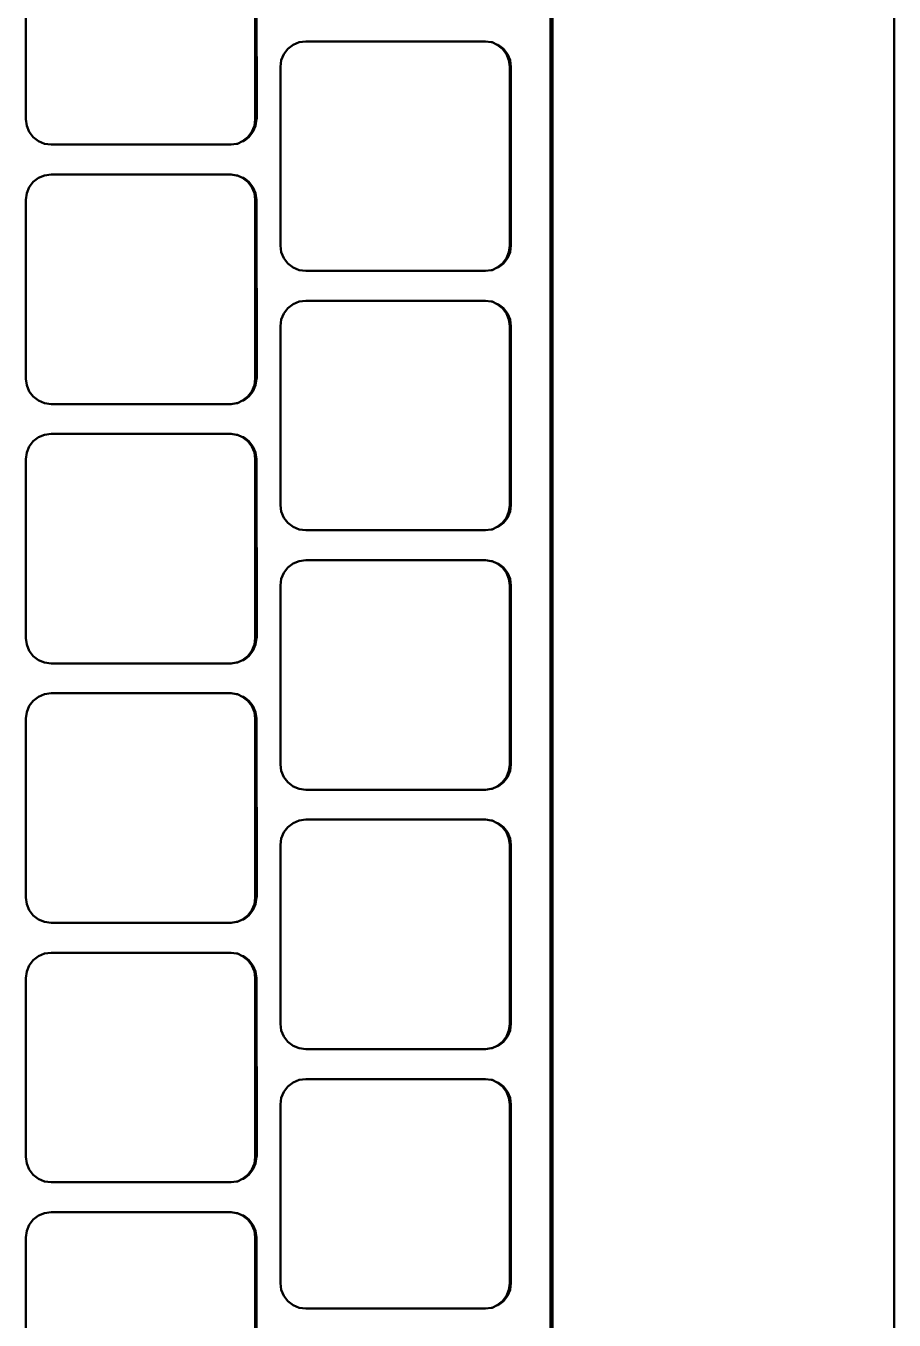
# Model space of a CAD drawing. Header units: millimetres. Extents: x 0 to 460473, y -68369 to 85219.
# Drawn here: x 232840.1 to 232904, y -36900.7 to -36805.5 of the extents above; entities that cross this region are included whole.
import ezdxf

# ---------------------------------------------------------------- set-up
doc = ezdxf.new("R2010")
doc.units = ezdxf.units.MM
doc.header["$LTSCALE"] = 50
doc.layers.add('fur', color=6, linetype='Continuous')

msp = doc.modelspace()

# ---------------------------------------------------------------- linework, layer by layer
at = {"layer": 'fur', "color": 40, "lineweight": 50, "true_color": 0xf8d731}
for p, q in [((232903.99865146, -37527.76328172), (232903.99865146, -35427.76328172)), ((232878.71192461, -36706.81321641), (232878.71192461, -36971.36257568)), ((232878.84993513, -36706.81321641), (232878.84993513, -36971.36257568)), ((232840.10939129, -36812.33132023), (232840.10939129, -36799.15956102)), ((232856.98921501, -36799.15956102), (232856.98921501, -36812.33132023)), ((232857.06737464, -36799.15956102), (232857.10156948, -36812.1505272)), ((232859.77371525, -36806.8451854), (232859.38810419, -36807.14142885)), ((232860.22276884, -36806.65895899), (232859.77371525, -36806.8451854)), ((232860.7046627, -36806.59544062), (232860.22276884, -36806.65895899)), ((232860.7046627, -36806.59544062), (232873.93885627, -36806.59544062)), ((232873.93885627, -36806.59544062), (232874.34259049, -36806.65895899)), ((232874.34259049, -36806.65895899), (232874.42075012, -36806.65895899)), ((232874.42075012, -36806.65895899), (232874.79164408, -36806.8451854)), ((232874.79164408, -36806.8451854), (232875.17725514, -36807.14142885)), ((232874.79164408, -36806.8451854), (232874.86980371, -36806.8451854)), ((232874.86980371, -36806.8451854), (232875.25541477, -36807.14142885)), ((232858.90621034, -36807.97709116), (232858.84276781, -36808.45956102)), ((232859.09221442, -36807.52750082), (232858.90621034, -36807.97709116)), ((232859.38810419, -36807.14142885), (232859.09221442, -36807.52750082)), ((232875.17725514, -36807.14142885), (232875.47314491, -36807.52750082)), ((232875.25541477, -36807.14142885), (232875.55130454, -36807.52750082)), ((232875.47314491, -36807.52750082), (232875.659149, -36807.97709116)), ((232875.55130454, -36807.52750082), (232875.73730863, -36807.97709116)), ((232875.659149, -36807.97709116), (232875.72259153, -36808.45956102)), ((232875.73730863, -36807.97709116), (232875.80075116, -36808.45956102)), ((232858.84276781, -36821.63132023), (232858.84276781, -36808.45956102)), ((232875.72259153, -36808.45956102), (232875.72259153, -36821.63132023)), ((232875.80075116, -36808.45956102), (232875.80075116, -36821.63132023)), ((232840.17283382, -36812.81379009), (232840.10939129, -36812.33132023)), ((232856.98921501, -36812.33132023), (232856.92577248, -36812.81379009)), ((232857.06737464, -36812.33132023), (232857.00393211, -36812.81379009)), ((232857.10156948, -36812.25989297), (232857.06737464, -36812.33132023)), ((232857.10156948, -36812.1505272), (232857.10156948, -36812.25989297)), ((232840.35883791, -36813.26338042), (232840.17283382, -36812.81379009)), ((232840.65472768, -36813.6494524), (232840.35883791, -36813.26338042)), ((232841.04033874, -36813.94569585), (232840.65472768, -36813.6494524)), ((232856.44387862, -36813.6494524), (232856.05826756, -36813.94569585)), ((232856.52203825, -36813.6494524), (232856.1364272, -36813.94569585)), ((232856.73976839, -36813.26338042), (232856.44387862, -36813.6494524)), ((232856.81792803, -36813.26338042), (232856.52203825, -36813.6494524)), ((232856.92577248, -36812.81379009), (232856.73976839, -36813.26338042)), ((232857.00393211, -36812.81379009), (232856.81792803, -36813.26338042)), ((232841.48939232, -36814.13192226), (232841.04033874, -36813.94569585)), ((232841.97128618, -36814.19544062), (232841.48939232, -36814.13192226)), ((232855.20547975, -36814.19544062), (232841.97128618, -36814.19544062)), ((232855.60921398, -36814.13192226), (232855.20547975, -36814.19544062)), ((232855.68737361, -36814.13192226), (232855.60921398, -36814.13192226)), ((232856.05826756, -36813.94569585), (232855.68737361, -36814.13192226)), ((232856.1364272, -36813.94569585), (232856.05826756, -36813.94569585)), ((232841.48939232, -36816.45895899), (232841.04033874, -36816.6451854)), ((232841.97128618, -36816.39544062), (232841.48939232, -36816.45895899)), ((232841.97128618, -36816.39544062), (232855.20547975, -36816.39544062)), ((232855.20547975, -36816.39544062), (232855.60921398, -36816.45895899)), ((232855.60921398, -36816.45895899), (232855.68737361, -36816.45895899)), ((232855.68737361, -36816.45895899), (232856.05826756, -36816.6451854)), ((232840.35883791, -36817.32750082), (232840.17283382, -36817.77709116)), ((232840.65472768, -36816.94142885), (232840.35883791, -36817.32750082)), ((232841.04033874, -36816.6451854), (232840.65472768, -36816.94142885)), ((232856.05826756, -36816.6451854), (232856.44387862, -36816.94142885)), ((232856.05826756, -36816.6451854), (232856.1364272, -36816.6451854)), ((232856.1364272, -36816.6451854), (232856.52203825, -36816.94142885)), ((232856.44387862, -36816.94142885), (232856.73976839, -36817.32750082)), ((232856.52203825, -36816.94142885), (232856.81792803, -36817.32750082)), ((232856.73976839, -36817.32750082), (232856.92577248, -36817.77709116)), ((232856.81792803, -36817.32750082), (232857.00393211, -36817.77709116)), ((232840.17283382, -36817.77709116), (232840.10939129, -36818.25956102)), ((232840.10939129, -36831.43132023), (232840.10939129, -36818.25956102)), ((232856.92577248, -36817.77709116), (232856.98921501, -36818.25956102)), ((232856.98921501, -36818.25956102), (232856.98921501, -36831.43132023)), ((232857.00393211, -36817.77709116), (232857.06737464, -36818.25956102)), ((232857.06737464, -36818.25956102), (232857.10156948, -36831.2505272)), ((232858.90621034, -36822.11379009), (232858.84276781, -36821.63132023)), ((232859.09221442, -36822.56338042), (232858.90621034, -36822.11379009)), ((232875.659149, -36822.11379009), (232875.47314491, -36822.56338042)), ((232875.73730863, -36822.11379009), (232875.55130454, -36822.56338042)), ((232875.72259153, -36821.63132023), (232875.659149, -36822.11379009)), ((232875.80075116, -36821.63132023), (232875.73730863, -36822.11379009)), ((232859.38810419, -36822.9494524), (232859.09221442, -36822.56338042)), ((232859.77371525, -36823.24569585), (232859.38810419, -36822.9494524)), ((232875.17725514, -36822.9494524), (232874.79164408, -36823.24569585)), ((232875.25541477, -36822.9494524), (232874.86980371, -36823.24569585)), ((232875.47314491, -36822.56338042), (232875.17725514, -36822.9494524)), ((232875.55130454, -36822.56338042), (232875.25541477, -36822.9494524)), ((232860.22276884, -36823.43192226), (232859.77371525, -36823.24569585)), ((232860.7046627, -36823.49544062), (232860.22276884, -36823.43192226)), ((232860.7046627, -36823.49544062), (232873.93885627, -36823.49544062)), ((232874.34259049, -36823.43192226), (232873.93885627, -36823.49544062)), ((232874.42075012, -36823.43192226), (232874.34259049, -36823.43192226)), ((232874.79164408, -36823.24569585), (232874.42075012, -36823.43192226)), ((232874.86980371, -36823.24569585), (232874.79164408, -36823.24569585)), ((232859.77371525, -36825.9451854), (232859.38810419, -36826.24142885)), ((232860.22276884, -36825.75895899), (232859.77371525, -36825.9451854)), ((232860.7046627, -36825.69544062), (232860.22276884, -36825.75895899)), ((232873.93885627, -36825.69544062), (232860.7046627, -36825.69544062)), ((232873.93885627, -36825.69544062), (232874.34259049, -36825.75895899)), ((232874.34259049, -36825.75895899), (232874.42075012, -36825.75895899)), ((232874.42075012, -36825.75895899), (232874.79164408, -36825.9451854)), ((232874.79164408, -36825.9451854), (232875.17725514, -36826.24142885)), ((232874.79164408, -36825.9451854), (232874.86980371, -36825.9451854)), ((232874.86980371, -36825.9451854), (232875.25541477, -36826.24142885)), ((232859.09221442, -36826.62750082), (232858.90621034, -36827.07709116)), ((232859.38810419, -36826.24142885), (232859.09221442, -36826.62750082)), ((232875.17725514, -36826.24142885), (232875.47314491, -36826.62750082)), ((232875.25541477, -36826.24142885), (232875.55130454, -36826.62750082)), ((232875.47314491, -36826.62750082), (232875.659149, -36827.07709116)), ((232875.55130454, -36826.62750082), (232875.73730863, -36827.07709116)), ((232858.90621034, -36827.07709116), (232858.84276781, -36827.55956102)), ((232858.84276781, -36840.73132023), (232858.84276781, -36827.55956102)), ((232875.659149, -36827.07709116), (232875.72259153, -36827.55956102)), ((232875.72259153, -36827.55956102), (232875.72259153, -36840.73132023)), ((232875.73730863, -36827.07709116), (232875.80075116, -36827.55956102)), ((232875.80075116, -36827.55956102), (232875.80075116, -36840.73132023)), ((232840.17283382, -36831.91379009), (232840.10939129, -36831.43132023)), ((232856.98921501, -36831.43132023), (232856.92577248, -36831.91379009)), ((232857.06737464, -36831.43132023), (232857.00393211, -36831.91379009)), ((232857.10156948, -36831.35989297), (232857.06737464, -36831.43132023)), ((232857.10156948, -36831.2505272), (232857.10156948, -36831.35989297)), ((232840.35883791, -36832.36338042), (232840.17283382, -36831.91379009)), ((232840.65472768, -36832.7494524), (232840.35883791, -36832.36338042)), ((232841.04033874, -36833.04569585), (232840.65472768, -36832.7494524)), ((232856.44387862, -36832.7494524), (232856.05826756, -36833.04569585)), ((232856.52203825, -36832.7494524), (232856.1364272, -36833.04569585)), ((232856.73976839, -36832.36338042), (232856.44387862, -36832.7494524)), ((232856.81792803, -36832.36338042), (232856.52203825, -36832.7494524)), ((232856.92577248, -36831.91379009), (232856.73976839, -36832.36338042)), ((232857.00393211, -36831.91379009), (232856.81792803, -36832.36338042)), ((232841.48939232, -36833.23192226), (232841.04033874, -36833.04569585)), ((232841.97128618, -36833.29544062), (232841.48939232, -36833.23192226)), ((232855.20547975, -36833.29544062), (232841.97128618, -36833.29544062)), ((232855.60921398, -36833.23192226), (232855.20547975, -36833.29544062)), ((232855.68737361, -36833.23192226), (232855.60921398, -36833.23192226)), ((232856.05826756, -36833.04569585), (232855.68737361, -36833.23192226)), ((232856.1364272, -36833.04569585), (232856.05826756, -36833.04569585)), ((232841.48939232, -36835.55895899), (232841.04033874, -36835.7451854)), ((232841.97128618, -36835.49544062), (232841.48939232, -36835.55895899)), ((232841.97128618, -36835.49544062), (232855.20547975, -36835.49544062)), ((232855.20547975, -36835.49544062), (232855.60921398, -36835.55895899)), ((232855.60921398, -36835.55895899), (232855.68737361, -36835.55895899)), ((232855.68737361, -36835.55895899), (232856.05826756, -36835.7451854)), ((232840.35883791, -36836.42750082), (232840.17283382, -36836.87709116)), ((232840.65472768, -36836.04142885), (232840.35883791, -36836.42750082)), ((232841.04033874, -36835.7451854), (232840.65472768, -36836.04142885)), ((232856.05826756, -36835.7451854), (232856.44387862, -36836.04142885)), ((232856.05826756, -36835.7451854), (232856.1364272, -36835.7451854)), ((232856.1364272, -36835.7451854), (232856.52203825, -36836.04142885)), ((232856.44387862, -36836.04142885), (232856.73976839, -36836.42750082)), ((232856.52203825, -36836.04142885), (232856.81792803, -36836.42750082)), ((232856.73976839, -36836.42750082), (232856.92577248, -36836.87709116)), ((232856.81792803, -36836.42750082), (232857.00393211, -36836.87709116)), ((232840.17283382, -36836.87709116), (232840.10939129, -36837.35956102)), ((232840.10939129, -36850.53132023), (232840.10939129, -36837.35956102)), ((232856.92577248, -36836.87709116), (232856.98921501, -36837.35956102)), ((232856.98921501, -36837.35956102), (232856.98921501, -36850.53132023)), ((232857.00393211, -36836.87709116), (232857.06737464, -36837.35956102)), ((232857.06737464, -36837.35956102), (232857.10156948, -36850.3505272)), ((232858.90621034, -36841.21379009), (232858.84276781, -36840.73132023)), ((232859.09221442, -36841.66338042), (232858.90621034, -36841.21379009)), ((232875.659149, -36841.21379009), (232875.47314491, -36841.66338042)), ((232875.73730863, -36841.21379009), (232875.55130454, -36841.66338042)), ((232875.72259153, -36840.73132023), (232875.659149, -36841.21379009)), ((232875.80075116, -36840.73132023), (232875.73730863, -36841.21379009)), ((232859.38810419, -36842.0494524), (232859.09221442, -36841.66338042)), ((232859.77371525, -36842.34569585), (232859.38810419, -36842.0494524)), ((232875.17725514, -36842.0494524), (232874.79164408, -36842.34569585)), ((232875.25541477, -36842.0494524), (232874.86980371, -36842.34569585)), ((232875.47314491, -36841.66338042), (232875.17725514, -36842.0494524)), ((232875.55130454, -36841.66338042), (232875.25541477, -36842.0494524)), ((232860.22276884, -36842.53192226), (232859.77371525, -36842.34569585)), ((232860.7046627, -36842.59544062), (232860.22276884, -36842.53192226)), ((232873.93885627, -36842.59544062), (232860.7046627, -36842.59544062)), ((232874.34259049, -36842.53192226), (232873.93885627, -36842.59544062)), ((232874.42075012, -36842.53192226), (232874.34259049, -36842.53192226)), ((232874.79164408, -36842.34569585), (232874.42075012, -36842.53192226)), ((232874.86980371, -36842.34569585), (232874.79164408, -36842.34569585)), ((232859.77371525, -36845.0451854), (232859.38810419, -36845.34142885)), ((232860.22276884, -36844.85895899), (232859.77371525, -36845.0451854)), ((232860.7046627, -36844.79544062), (232860.22276884, -36844.85895899)), ((232860.7046627, -36844.79544062), (232873.93885627, -36844.79544062)), ((232873.93885627, -36844.79544062), (232874.34259049, -36844.85895899)), ((232874.34259049, -36844.85895899), (232874.42075012, -36844.85895899)), ((232874.42075012, -36844.85895899), (232874.79164408, -36845.0451854)), ((232874.79164408, -36845.0451854), (232875.17725514, -36845.34142885)), ((232874.79164408, -36845.0451854), (232874.86980371, -36845.0451854)), ((232874.86980371, -36845.0451854), (232875.25541477, -36845.34142885)), ((232859.09221442, -36845.72750082), (232858.90621034, -36846.17709116)), ((232859.38810419, -36845.34142885), (232859.09221442, -36845.72750082)), ((232875.17725514, -36845.34142885), (232875.47314491, -36845.72750082)), ((232875.25541477, -36845.34142885), (232875.55130454, -36845.72750082)), ((232875.47314491, -36845.72750082), (232875.659149, -36846.17709116)), ((232875.55130454, -36845.72750082), (232875.73730863, -36846.17709116)), ((232858.90621034, -36846.17709116), (232858.84276781, -36846.65956102)), ((232858.84276781, -36859.83132023), (232858.84276781, -36846.65956102)), ((232875.659149, -36846.17709116), (232875.72259153, -36846.65956102)), ((232875.72259153, -36846.65956102), (232875.72259153, -36859.83132023)), ((232875.73730863, -36846.17709116), (232875.80075116, -36846.65956102)), ((232875.80075116, -36846.65956102), (232875.80075116, -36859.83132023)), ((232840.17283382, -36851.01379009), (232840.10939129, -36850.53132023)), ((232856.98921501, -36850.53132023), (232856.92577248, -36851.01379009)), ((232857.06737464, -36850.53132023), (232857.00393211, -36851.01379009)), ((232857.10156948, -36850.45989297), (232857.06737464, -36850.53132023)), ((232857.10156948, -36850.3505272), (232857.10156948, -36850.45989297)), ((232840.35883791, -36851.46338042), (232840.17283382, -36851.01379009)), ((232840.65472768, -36851.8494524), (232840.35883791, -36851.46338042)), ((232856.73976839, -36851.46338042), (232856.44387862, -36851.8494524)), ((232856.81792803, -36851.46338042), (232856.52203825, -36851.8494524)), ((232856.92577248, -36851.01379009), (232856.73976839, -36851.46338042)), ((232857.00393211, -36851.01379009), (232856.81792803, -36851.46338042)), ((232841.04033874, -36852.14569585), (232840.65472768, -36851.8494524)), ((232841.48939232, -36852.33192226), (232841.04033874, -36852.14569585)), ((232841.97128618, -36852.39544062), (232841.48939232, -36852.33192226)), ((232841.97128618, -36852.39544062), (232855.20547975, -36852.39544062)), ((232855.60921398, -36852.33192226), (232855.20547975, -36852.39544062)), ((232855.68737361, -36852.33192226), (232855.60921398, -36852.33192226)), ((232856.05826756, -36852.14569585), (232855.68737361, -36852.33192226)), ((232856.44387862, -36851.8494524), (232856.05826756, -36852.14569585)), ((232856.1364272, -36852.14569585), (232856.05826756, -36852.14569585)), ((232856.52203825, -36851.8494524), (232856.1364272, -36852.14569585)), ((232841.48939232, -36854.65895899), (232841.04033874, -36854.8451854)), ((232841.97128618, -36854.59544062), (232841.48939232, -36854.65895899)), ((232841.97128618, -36854.59544062), (232855.20547975, -36854.59544062)), ((232855.20547975, -36854.59544062), (232855.60921398, -36854.65895899)), ((232855.60921398, -36854.65895899), (232855.68737361, -36854.65895899)), ((232855.68737361, -36854.65895899), (232856.05826756, -36854.8451854)), ((232840.35883791, -36855.52750082), (232840.17283382, -36855.97709116)), ((232840.65472768, -36855.14142885), (232840.35883791, -36855.52750082)), ((232841.04033874, -36854.8451854), (232840.65472768, -36855.14142885)), ((232856.05826756, -36854.8451854), (232856.44387862, -36855.14142885)), ((232856.05826756, -36854.8451854), (232856.1364272, -36854.8451854)), ((232856.1364272, -36854.8451854), (232856.52203825, -36855.14142885)), ((232856.44387862, -36855.14142885), (232856.73976839, -36855.52750082)), ((232856.52203825, -36855.14142885), (232856.81792803, -36855.52750082)), ((232856.73976839, -36855.52750082), (232856.92577248, -36855.97709116)), ((232856.81792803, -36855.52750082), (232857.00393211, -36855.97709116)), ((232840.17283382, -36855.97709116), (232840.10939129, -36856.45956102)), ((232840.10939129, -36869.63132023), (232840.10939129, -36856.45956102)), ((232856.92577248, -36855.97709116), (232856.98921501, -36856.45956102)), ((232856.98921501, -36856.45956102), (232856.98921501, -36869.63132023)), ((232857.00393211, -36855.97709116), (232857.06737464, -36856.45956102)), ((232857.06737464, -36856.45956102), (232857.10156948, -36869.4505272)), ((232858.90621034, -36860.31379009), (232858.84276781, -36859.83132023)), ((232859.09221442, -36860.76338042), (232858.90621034, -36860.31379009)), ((232875.659149, -36860.31379009), (232875.47314491, -36860.76338042)), ((232875.73730863, -36860.31379009), (232875.55130454, -36860.76338042)), ((232875.72259153, -36859.83132023), (232875.659149, -36860.31379009)), ((232875.80075116, -36859.83132023), (232875.73730863, -36860.31379009)), ((232859.38810419, -36861.1494524), (232859.09221442, -36860.76338042)), ((232859.77371525, -36861.44569585), (232859.38810419, -36861.1494524)), ((232875.17725514, -36861.1494524), (232874.79164408, -36861.44569585)), ((232875.25541477, -36861.1494524), (232874.86980371, -36861.44569585)), ((232875.47314491, -36860.76338042), (232875.17725514, -36861.1494524)), ((232875.55130454, -36860.76338042), (232875.25541477, -36861.1494524)), ((232860.22276884, -36861.63192226), (232859.77371525, -36861.44569585)), ((232860.7046627, -36861.69544062), (232860.22276884, -36861.63192226)), ((232873.93885627, -36861.69544062), (232860.7046627, -36861.69544062)), ((232874.34259049, -36861.63192226), (232873.93885627, -36861.69544062)), ((232874.42075012, -36861.63192226), (232874.34259049, -36861.63192226)), ((232874.79164408, -36861.44569585), (232874.42075012, -36861.63192226)), ((232874.86980371, -36861.44569585), (232874.79164408, -36861.44569585)), ((232859.77371525, -36864.1451854), (232859.38810419, -36864.44142885)), ((232860.22276884, -36863.95895899), (232859.77371525, -36864.1451854)), ((232860.7046627, -36863.89544062), (232860.22276884, -36863.95895899)), ((232860.7046627, -36863.89544062), (232873.93885627, -36863.89544062)), ((232873.93885627, -36863.89544062), (232874.34259049, -36863.95895899)), ((232874.34259049, -36863.95895899), (232874.42075012, -36863.95895899)), ((232874.42075012, -36863.95895899), (232874.79164408, -36864.1451854)), ((232874.79164408, -36864.1451854), (232875.17725514, -36864.44142885)), ((232874.79164408, -36864.1451854), (232874.86980371, -36864.1451854)), ((232874.86980371, -36864.1451854), (232875.25541477, -36864.44142885)), ((232859.09221442, -36864.82750082), (232858.90621034, -36865.27709116)), ((232859.38810419, -36864.44142885), (232859.09221442, -36864.82750082)), ((232875.17725514, -36864.44142885), (232875.47314491, -36864.82750082)), ((232875.25541477, -36864.44142885), (232875.55130454, -36864.82750082)), ((232875.47314491, -36864.82750082), (232875.659149, -36865.27709116)), ((232875.55130454, -36864.82750082), (232875.73730863, -36865.27709116)), ((232858.90621034, -36865.27709116), (232858.84276781, -36865.75956102)), ((232858.84276781, -36878.93132023), (232858.84276781, -36865.75956102)), ((232875.659149, -36865.27709116), (232875.72259153, -36865.75956102)), ((232875.72259153, -36865.75956102), (232875.72259153, -36878.93132023)), ((232875.73730863, -36865.27709116), (232875.80075116, -36865.75956102)), ((232875.80075116, -36865.75956102), (232875.80075116, -36878.93132023)), ((232840.17283382, -36870.11379009), (232840.10939129, -36869.63132023)), ((232856.98921501, -36869.63132023), (232856.92577248, -36870.11379009)), ((232857.06737464, -36869.63132023), (232857.00393211, -36870.11379009)), ((232857.10156948, -36869.55989297), (232857.06737464, -36869.63132023)), ((232857.10156948, -36869.4505272), (232857.10156948, -36869.55989297)), ((232840.35883791, -36870.56338042), (232840.17283382, -36870.11379009)), ((232840.65472768, -36870.9494524), (232840.35883791, -36870.56338042)), ((232856.73976839, -36870.56338042), (232856.44387862, -36870.9494524)), ((232856.81792803, -36870.56338042), (232856.52203825, -36870.9494524)), ((232856.92577248, -36870.11379009), (232856.73976839, -36870.56338042)), ((232857.00393211, -36870.11379009), (232856.81792803, -36870.56338042)), ((232841.04033874, -36871.24569585), (232840.65472768, -36870.9494524)), ((232841.48939232, -36871.43192226), (232841.04033874, -36871.24569585)), ((232841.97128618, -36871.49544062), (232841.48939232, -36871.43192226)), ((232855.20547975, -36871.49544062), (232841.97128618, -36871.49544062)), ((232855.60921398, -36871.43192226), (232855.20547975, -36871.49544062)), ((232855.68737361, -36871.43192226), (232855.60921398, -36871.43192226)), ((232856.05826756, -36871.24569585), (232855.68737361, -36871.43192226)), ((232856.44387862, -36870.9494524), (232856.05826756, -36871.24569585)), ((232856.1364272, -36871.24569585), (232856.05826756, -36871.24569585)), ((232856.52203825, -36870.9494524), (232856.1364272, -36871.24569585)), ((232841.97128618, -36873.69544062), (232841.48939232, -36873.75895899)), ((232841.97128618, -36873.69544062), (232855.20547975, -36873.69544062)), ((232855.20547975, -36873.69544062), (232855.60921398, -36873.75895899)), ((232840.35883791, -36874.62750082), (232840.17283382, -36875.07709116)), ((232840.65472768, -36874.24142885), (232840.35883791, -36874.62750082)), ((232841.04033874, -36873.9451854), (232840.65472768, -36874.24142885)), ((232841.48939232, -36873.75895899), (232841.04033874, -36873.9451854)), ((232855.60921398, -36873.75895899), (232855.68737361, -36873.75895899)), ((232855.68737361, -36873.75895899), (232856.05826756, -36873.9451854)), ((232856.05826756, -36873.9451854), (232856.44387862, -36874.24142885)), ((232856.05826756, -36873.9451854), (232856.1364272, -36873.9451854)), ((232856.1364272, -36873.9451854), (232856.52203825, -36874.24142885)), ((232856.44387862, -36874.24142885), (232856.73976839, -36874.62750082)), ((232856.52203825, -36874.24142885), (232856.81792803, -36874.62750082)), ((232856.73976839, -36874.62750082), (232856.92577248, -36875.07709116)), ((232856.81792803, -36874.62750082), (232857.00393211, -36875.07709116)), ((232840.17283382, -36875.07709116), (232840.10939129, -36875.55956102)), ((232840.10939129, -36888.73132023), (232840.10939129, -36875.55956102)), ((232856.92577248, -36875.07709116), (232856.98921501, -36875.55956102)), ((232856.98921501, -36875.55956102), (232856.98921501, -36888.73132023)), ((232857.00393211, -36875.07709116), (232857.06737464, -36875.55956102)), ((232857.06737464, -36875.55956102), (232857.10156948, -36888.5505272)), ((232858.90621034, -36879.41379009), (232858.84276781, -36878.93132023)), ((232859.09221442, -36879.86338042), (232858.90621034, -36879.41379009)), ((232875.659149, -36879.41379009), (232875.47314491, -36879.86338042)), ((232875.73730863, -36879.41379009), (232875.55130454, -36879.86338042)), ((232875.72259153, -36878.93132023), (232875.659149, -36879.41379009)), ((232875.80075116, -36878.93132023), (232875.73730863, -36879.41379009)), ((232859.38810419, -36880.2494524), (232859.09221442, -36879.86338042)), ((232859.77371525, -36880.54569585), (232859.38810419, -36880.2494524)), ((232875.17725514, -36880.2494524), (232874.79164408, -36880.54569585)), ((232875.25541477, -36880.2494524), (232874.86980371, -36880.54569585)), ((232875.47314491, -36879.86338042), (232875.17725514, -36880.2494524)), ((232875.55130454, -36879.86338042), (232875.25541477, -36880.2494524)), ((232860.22276884, -36880.73192226), (232859.77371525, -36880.54569585)), ((232860.7046627, -36880.79544062), (232860.22276884, -36880.73192226)), ((232873.93885627, -36880.79544062), (232860.7046627, -36880.79544062)), ((232874.34259049, -36880.73192226), (232873.93885627, -36880.79544062)), ((232874.42075012, -36880.73192226), (232874.34259049, -36880.73192226)), ((232874.79164408, -36880.54569585), (232874.42075012, -36880.73192226)), ((232874.86980371, -36880.54569585), (232874.79164408, -36880.54569585)), ((232859.77371525, -36883.2451854), (232859.38810419, -36883.54142885)), ((232860.22276884, -36883.05895899), (232859.77371525, -36883.2451854)), ((232860.7046627, -36882.99544062), (232860.22276884, -36883.05895899)), ((232860.7046627, -36882.99544062), (232873.93885627, -36882.99544062)), ((232873.93885627, -36882.99544062), (232874.34259049, -36883.05895899)), ((232874.34259049, -36883.05895899), (232874.42075012, -36883.05895899)), ((232874.42075012, -36883.05895899), (232874.79164408, -36883.2451854)), ((232874.79164408, -36883.2451854), (232875.17725514, -36883.54142885)), ((232874.79164408, -36883.2451854), (232874.86980371, -36883.2451854)), ((232874.86980371, -36883.2451854), (232875.25541477, -36883.54142885)), ((232859.09221442, -36883.92750082), (232858.90621034, -36884.37709116)), ((232859.38810419, -36883.54142885), (232859.09221442, -36883.92750082)), ((232875.17725514, -36883.54142885), (232875.47314491, -36883.92750082)), ((232875.25541477, -36883.54142885), (232875.55130454, -36883.92750082)), ((232875.47314491, -36883.92750082), (232875.659149, -36884.37709116)), ((232875.55130454, -36883.92750082), (232875.73730863, -36884.37709116)), ((232858.90621034, -36884.37709116), (232858.84276781, -36884.85956102)), ((232858.84276781, -36898.03132023), (232858.84276781, -36884.85956102)), ((232875.659149, -36884.37709116), (232875.72259153, -36884.85956102)), ((232875.72259153, -36884.85956102), (232875.72259153, -36898.03132023)), ((232875.73730863, -36884.37709116), (232875.80075116, -36884.85956102)), ((232875.80075116, -36884.85956102), (232875.80075116, -36898.03132023)), ((232840.17283382, -36889.21379009), (232840.10939129, -36888.73132023)), ((232856.98921501, -36888.73132023), (232856.92577248, -36889.21379009)), ((232857.06737464, -36888.73132023), (232857.00393211, -36889.21379009)), ((232857.10156948, -36888.65989297), (232857.06737464, -36888.73132023)), ((232857.10156948, -36888.5505272), (232857.10156948, -36888.65989297)), ((232840.35883791, -36889.66338042), (232840.17283382, -36889.21379009)), ((232840.65472768, -36890.0494524), (232840.35883791, -36889.66338042)), ((232856.73976839, -36889.66338042), (232856.44387862, -36890.0494524)), ((232856.81792803, -36889.66338042), (232856.52203825, -36890.0494524)), ((232856.92577248, -36889.21379009), (232856.73976839, -36889.66338042)), ((232857.00393211, -36889.21379009), (232856.81792803, -36889.66338042)), ((232841.04033874, -36890.34569585), (232840.65472768, -36890.0494524)), ((232841.48939232, -36890.53192226), (232841.04033874, -36890.34569585)), ((232841.97128618, -36890.59544062), (232841.48939232, -36890.53192226)), ((232855.20547975, -36890.59544062), (232841.97128618, -36890.59544062)), ((232855.60921398, -36890.53192226), (232855.20547975, -36890.59544062)), ((232855.68737361, -36890.53192226), (232855.60921398, -36890.53192226)), ((232856.05826756, -36890.34569585), (232855.68737361, -36890.53192226)), ((232856.44387862, -36890.0494524), (232856.05826756, -36890.34569585)), ((232856.1364272, -36890.34569585), (232856.05826756, -36890.34569585)), ((232856.52203825, -36890.0494524), (232856.1364272, -36890.34569585)), ((232840.35883791, -36893.72750082), (232840.17283382, -36894.17709116)), ((232840.65472768, -36893.34142885), (232840.35883791, -36893.72750082)), ((232841.04033874, -36893.0451854), (232840.65472768, -36893.34142885)), ((232841.48939232, -36892.85895899), (232841.04033874, -36893.0451854)), ((232841.97128618, -36892.79544062), (232841.48939232, -36892.85895899)), ((232841.97128618, -36892.79544062), (232855.20547975, -36892.79544062)), ((232855.20547975, -36892.79544062), (232855.60921398, -36892.85895899)), ((232855.60921398, -36892.85895899), (232855.68737361, -36892.85895899)), ((232855.68737361, -36892.85895899), (232856.05826756, -36893.0451854)), ((232856.05826756, -36893.0451854), (232856.44387862, -36893.34142885)), ((232856.05826756, -36893.0451854), (232856.1364272, -36893.0451854)), ((232856.1364272, -36893.0451854), (232856.52203825, -36893.34142885)), ((232856.44387862, -36893.34142885), (232856.73976839, -36893.72750082)), ((232856.52203825, -36893.34142885), (232856.81792803, -36893.72750082)), ((232856.73976839, -36893.72750082), (232856.92577248, -36894.17709116)), ((232856.81792803, -36893.72750082), (232857.00393211, -36894.17709116)), ((232840.17283382, -36894.17709116), (232840.10939129, -36894.65956102)), ((232840.10939129, -36907.83132023), (232840.10939129, -36894.65956102)), ((232856.92577248, -36894.17709116), (232856.98921501, -36894.65956102)), ((232856.98921501, -36894.65956102), (232856.98921501, -36907.83132023)), ((232857.00393211, -36894.17709116), (232857.06737464, -36894.65956102)), ((232857.06737464, -36894.65956102), (232857.10156948, -36907.6505272)), ((232858.90621034, -36898.51379009), (232858.84276781, -36898.03132023)), ((232875.72259153, -36898.03132023), (232875.659149, -36898.51379009)), ((232875.80075116, -36898.03132023), (232875.73730863, -36898.51379009)), ((232859.09221442, -36898.96338042), (232858.90621034, -36898.51379009)), ((232859.38810419, -36899.3494524), (232859.09221442, -36898.96338042)), ((232859.77371525, -36899.64569585), (232859.38810419, -36899.3494524)), ((232875.17725514, -36899.3494524), (232874.79164408, -36899.64569585)), ((232875.25541477, -36899.3494524), (232874.86980371, -36899.64569585)), ((232875.47314491, -36898.96338042), (232875.17725514, -36899.3494524)), ((232875.55130454, -36898.96338042), (232875.25541477, -36899.3494524)), ((232875.659149, -36898.51379009), (232875.47314491, -36898.96338042)), ((232875.73730863, -36898.51379009), (232875.55130454, -36898.96338042)), ((232860.22276884, -36899.83192226), (232859.77371525, -36899.64569585)), ((232860.7046627, -36899.89544062), (232860.22276884, -36899.83192226)), ((232873.93885627, -36899.89544062), (232860.7046627, -36899.89544062)), ((232874.34259049, -36899.83192226), (232873.93885627, -36899.89544062)), ((232874.42075012, -36899.83192226), (232874.34259049, -36899.83192226)), ((232874.79164408, -36899.64569585), (232874.42075012, -36899.83192226)), ((232874.86980371, -36899.64569585), (232874.79164408, -36899.64569585))]:
    msp.add_line(p, q, dxfattribs=at)

doc.saveas('drawing.dxf')
